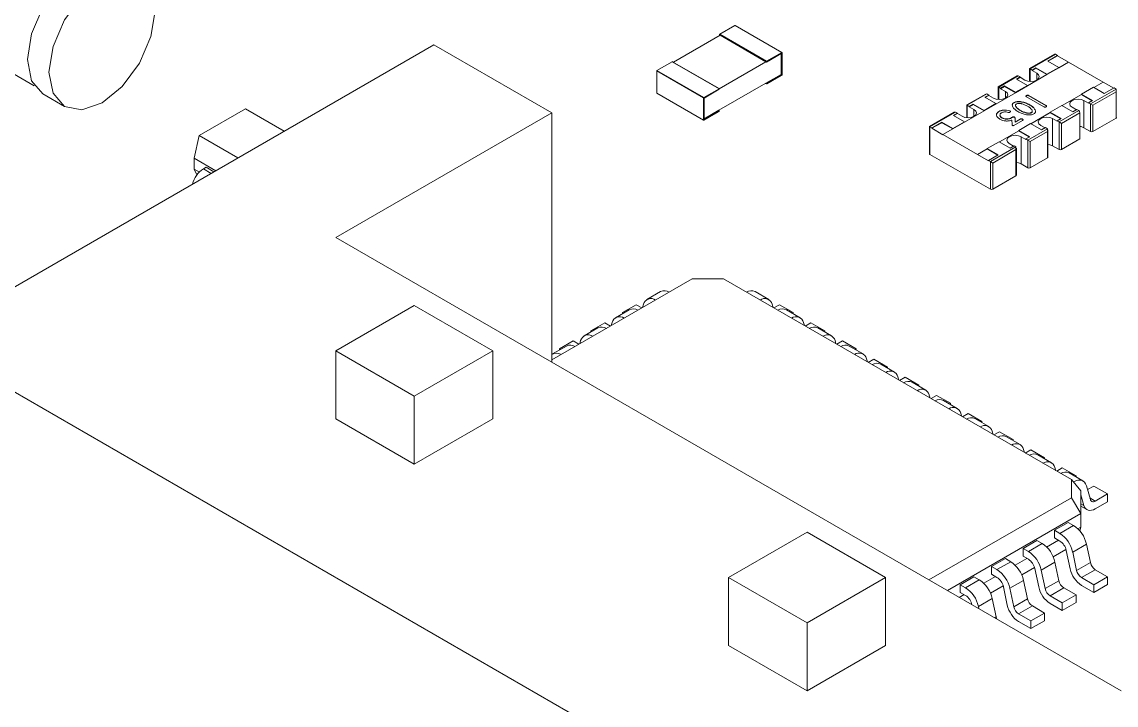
# Model space of a CAD drawing. Header units: millimetres. Extents: x -37 to 256, y 6 to 200.
# Drawn here: x 215.5 to 225.35, y 173.08 to 179.24 of the extents above; entities that cross this region are included whole.
import ezdxf

# ---------------------------------------------------------------- set-up
doc = ezdxf.new("R2010")
doc.units = ezdxf.units.MM

msp = doc.modelspace()

# ---------------------------------------------------------------- linework, layer by layer
at = {"color": 7, "linetype": 'Continuous', "lineweight": 15}
for p, q in [((214.2891, 179.4246), (215.6123, 178.6608)), ((221.9208, 179.2039), (221.7829, 179.1243)), ((221.922, 179.2038), (221.7842, 179.1242)), ((222.3428, 178.9609), (221.922, 179.2038)), ((222.344, 178.961), (221.9233, 179.2039)), ((221.3659, 178.8725), (221.7859, 179.115)), ((221.7817, 179.1221), (221.7817, 179.1186)), ((221.7817, 179.1186), (221.7824, 179.117)), ((222.2031, 178.8782), (221.7824, 179.1211)), ((221.7824, 179.1211), (221.7824, 179.117)), ((221.7824, 179.117), (221.7859, 179.115)), ((221.7842, 179.1242), (222.2049, 178.8813)), ((221.7859, 179.115), (222.1996, 178.8762)), ((219.2103, 179.0293), (214.6141, 176.376)), ((220.271, 178.417), (219.2103, 179.0293)), ((221.3551, 178.8773), (221.2172, 178.7977)), ((221.3564, 178.8772), (221.2185, 178.7976)), ((221.7771, 178.6343), (221.3564, 178.8772)), ((221.7783, 178.6345), (221.3576, 178.8773)), ((222.1996, 178.8762), (221.7793, 178.6335)), ((222.1996, 178.8762), (222.2031, 178.8741)), ((222.2031, 178.8741), (222.2031, 178.8782)), ((222.2031, 178.8741), (222.2067, 178.8762)), ((222.2049, 178.8813), (222.3428, 178.9609)), ((222.2049, 178.8743), (222.341, 178.9529)), ((222.3445, 178.9578), (222.2067, 178.8782)), ((222.2067, 178.8762), (222.3428, 178.9548)), ((222.2067, 178.8782), (222.2067, 178.8762)), ((222.3357, 178.7629), (222.3357, 178.9498)), ((222.341, 178.9529), (222.3428, 178.9548)), ((222.3428, 178.9548), (222.3428, 178.7588)), ((222.3445, 178.7578), (222.3445, 178.9578)), ((222.3453, 178.7588), (222.3453, 178.9588)), ((224.7964, 178.9435), (224.5728, 178.8144)), ((224.5772, 178.8119), (224.807, 178.9446)), ((224.8247, 178.9344), (224.7363, 178.8833)), ((224.8353, 178.8262), (224.7363, 178.8833)), ((224.8247, 178.9303), (224.7399, 178.8813)), ((224.7964, 178.9435), (224.807, 178.9446)), ((224.807, 178.9446), (224.8247, 178.9344)), ((224.8247, 178.9344), (224.8247, 178.9303)), ((224.8247, 178.9303), (224.9234, 178.8733)), ((221.216, 178.7956), (221.216, 178.5955)), ((221.6374, 178.5517), (221.2167, 178.7945)), ((221.2167, 178.7945), (221.2167, 178.5945)), ((221.2185, 178.7976), (221.6392, 178.5547)), ((224.5728, 178.8144), (224.5728, 178.6997)), ((224.5772, 178.8119), (224.5728, 178.8144)), ((224.5949, 178.8017), (224.5772, 178.8119)), ((224.5949, 178.8017), (224.6303, 178.8221)), ((224.6303, 178.818), (224.5949, 178.7976)), ((224.5949, 178.7976), (224.5949, 178.8017)), ((224.6373, 178.7731), (224.5949, 178.7976)), ((224.6303, 178.8221), (224.7293, 178.765)), ((224.6303, 178.818), (224.6303, 178.8221)), ((224.7289, 178.7611), (224.6303, 178.818)), ((224.7293, 178.765), (224.8353, 178.8262)), ((224.8353, 178.8225), (224.7293, 178.7613)), ((224.9237, 178.8735), (224.8353, 178.8225)), ((224.8353, 178.8225), (224.8353, 178.8262)), ((224.9237, 178.8735), (225.2348, 178.6939)), ((221.7753, 178.4394), (222.1996, 178.6843)), ((222.1953, 178.6818), (222.2036, 178.677)), ((222.1996, 178.6843), (222.3357, 178.7629)), ((222.2031, 178.6823), (222.1996, 178.6843)), ((222.2031, 178.6823), (222.3392, 178.7608)), ((222.2067, 178.6802), (222.2031, 178.6823)), ((222.2031, 178.6782), (222.2031, 178.6823)), ((222.2061, 178.677), (222.344, 178.7566)), ((222.3428, 178.7588), (222.2067, 178.6802)), ((222.2067, 178.6782), (222.3445, 178.7578)), ((222.2067, 178.6802), (222.2067, 178.6782)), ((222.3357, 178.7629), (222.3392, 178.7608)), ((222.3428, 178.7588), (222.3392, 178.7608)), ((224.4606, 178.7496), (224.29, 178.6512)), ((224.4712, 178.7507), (224.2944, 178.6486)), ((224.4535, 178.7201), (224.4888, 178.7405)), ((224.5525, 178.6629), (224.4535, 178.7201)), ((224.4888, 178.7364), (224.457, 178.718)), ((224.4606, 178.7496), (224.4712, 178.7507)), ((224.4712, 178.7507), (224.4888, 178.7405)), ((224.4888, 178.7405), (224.4888, 178.7364)), ((224.4888, 178.7364), (224.5313, 178.7119)), ((224.7293, 178.7613), (224.5525, 178.6592)), ((224.7293, 178.765), (224.7293, 178.7613)), ((225.2348, 178.6939), (225.1496, 178.6447)), ((225.2348, 178.6935), (225.15, 178.6445)), ((225.2348, 178.6939), (225.2348, 178.6935)), ((225.2348, 178.6935), (225.3303, 178.6384)), ((215.6908, 178.5866), (215.8853, 178.4743)), ((221.2167, 178.5945), (221.6374, 178.3516)), ((221.2172, 178.5934), (221.638, 178.3505)), ((221.6392, 178.5547), (221.7771, 178.6343)), ((221.7789, 178.6313), (221.641, 178.5517)), ((221.6427, 178.5506), (221.7789, 178.6292)), ((221.6435, 178.5502), (221.7796, 178.6288)), ((221.7789, 178.6292), (221.7789, 178.6313)), ((221.7789, 178.6292), (221.7796, 178.6288)), ((221.7796, 178.6288), (221.7796, 178.6323)), ((224.1777, 178.5863), (224.0072, 178.4879)), ((224.1883, 178.5874), (224.0115, 178.4853)), ((224.1777, 178.5863), (224.1883, 178.5874)), ((224.1883, 178.5874), (224.206, 178.5772)), ((224.4464, 178.598), (224.2696, 178.496)), ((224.29, 178.6512), (224.29, 178.5364)), ((224.2944, 178.6486), (224.29, 178.6512)), ((224.3121, 178.6384), (224.2944, 178.6486)), ((224.3121, 178.6384), (224.3474, 178.6588)), ((224.3474, 178.6547), (224.3121, 178.6343)), ((224.3121, 178.6343), (224.3121, 178.6384)), ((224.3545, 178.6098), (224.3121, 178.6343)), ((224.3474, 178.6588), (224.4464, 178.6017)), ((224.3474, 178.6547), (224.3474, 178.6588)), ((224.4461, 178.5978), (224.3474, 178.6547)), ((224.4464, 178.6017), (224.5525, 178.6629)), ((224.5525, 178.6592), (224.4464, 178.598)), ((224.4464, 178.6017), (224.4464, 178.598)), ((224.5525, 178.6592), (224.5525, 178.6629)), ((224.8668, 178.4815), (225.0404, 178.5817)), ((225.0404, 178.5813), (224.8671, 178.4813)), ((225.1465, 178.6466), (225.0404, 178.5854)), ((225.0404, 178.5854), (225.1394, 178.5282)), ((225.0404, 178.5854), (225.0404, 178.5817)), ((225.0404, 178.5817), (225.0404, 178.5813)), ((225.1358, 178.5262), (225.0404, 178.5813)), ((225.1217, 178.4976), (225.3515, 178.6303)), ((225.3515, 178.6058), (225.1429, 178.4853)), ((225.2454, 178.5894), (225.1465, 178.6466)), ((225.3338, 178.6405), (225.2454, 178.5894)), ((225.3338, 178.6405), (225.3515, 178.6303)), ((225.3515, 178.6303), (225.3515, 178.6058)), ((225.3515, 178.6058), (225.3515, 178.369)), ((221.6374, 178.3516), (221.6374, 178.5517)), ((221.641, 178.5517), (221.641, 178.3516)), ((221.6427, 178.3547), (221.6427, 178.5506)), ((221.6427, 178.5506), (221.6435, 178.5502)), ((221.6435, 178.3571), (221.6435, 178.5502)), ((224.0072, 178.4879), (224.0072, 178.3732)), ((224.0115, 178.4853), (224.0072, 178.4879)), ((224.0292, 178.4751), (224.0115, 178.4853)), ((224.0292, 178.4751), (224.0646, 178.4955)), ((224.0646, 178.4915), (224.0292, 178.4711)), ((224.0646, 178.4955), (224.1636, 178.4384)), ((224.0646, 178.4915), (224.0646, 178.4955)), ((224.1632, 178.4345), (224.0646, 178.4915)), ((224.1636, 178.4384), (224.2696, 178.4996)), ((224.2696, 178.496), (224.1636, 178.4347)), ((224.1706, 178.5568), (224.206, 178.5772)), ((224.2696, 178.4996), (224.1706, 178.5568)), ((224.206, 178.5731), (224.1742, 178.5547)), ((224.206, 178.5772), (224.206, 178.5731)), ((224.206, 178.5731), (224.2484, 178.5486)), ((224.2696, 178.496), (224.2696, 178.4996)), ((224.4329, 178.5073), (224.4329, 178.5094)), ((224.4996, 178.514), (224.4996, 178.516)), ((224.5448, 178.5703), (224.5448, 178.5724)), ((224.7, 178.4707), (224.5449, 178.5602)), ((224.566, 178.5724), (224.721, 178.4829)), ((224.566, 178.5703), (224.566, 178.5724)), ((224.721, 178.4808), (224.566, 178.5703)), ((224.5748, 178.4869), (224.5748, 178.4889)), ((224.721, 178.4808), (224.721, 178.4829)), ((224.8636, 178.4833), (224.7575, 178.4221)), ((224.9626, 178.4262), (224.8636, 178.4833)), ((225.104, 178.5037), (225.0616, 178.5282)), ((225.0616, 178.5282), (225.0616, 178.2832)), ((225.1394, 178.5282), (225.104, 178.5078)), ((225.104, 178.5078), (225.104, 178.5037)), ((225.1217, 178.4976), (225.104, 178.5078)), ((225.1217, 178.4976), (225.1217, 178.2485)), ((225.1429, 178.4853), (225.1217, 178.4976)), ((225.1429, 178.4853), (225.1429, 178.2485)), ((217.5132, 178.4521), (217.097, 178.2119)), ((217.8619, 178.2509), (217.5132, 178.4521)), ((218.3264, 177.2944), (220.271, 178.417)), ((220.271, 178.417), (220.271, 176.1719)), ((221.6405, 178.3505), (221.7783, 178.4301)), ((221.641, 178.3516), (221.7789, 178.4312)), ((221.7789, 178.4333), (221.6427, 178.3547)), ((221.6435, 178.3633), (221.7753, 178.4394)), ((221.7753, 178.4394), (221.7789, 178.4373)), ((221.7789, 178.4333), (221.7789, 178.4373)), ((221.7789, 178.4312), (221.7789, 178.4333)), ((221.7796, 178.4322), (221.7796, 178.4357)), ((223.8949, 178.4231), (223.6713, 178.294)), ((223.9055, 178.4241), (223.6757, 178.2914)), ((223.8878, 178.3935), (223.9232, 178.4139)), ((223.9868, 178.3363), (223.8878, 178.3935)), ((223.9232, 178.4098), (223.8913, 178.3915)), ((223.8949, 178.4231), (223.9055, 178.4241)), ((223.9055, 178.4241), (223.9232, 178.4139)), ((223.9232, 178.4139), (223.9232, 178.4098)), ((223.9232, 178.4098), (223.9656, 178.3853)), ((224.1636, 178.4347), (223.9868, 178.3327)), ((224.0292, 178.4711), (224.0292, 178.4751)), ((224.0716, 178.4466), (224.0292, 178.4711)), ((224.1636, 178.4384), (224.1636, 178.4347)), ((224.2969, 178.4275), (224.2969, 178.4296)), ((224.3058, 178.3972), (224.3058, 178.3951)), ((224.3058, 178.3945), (224.3058, 178.3965)), ((224.3385, 178.4397), (224.3385, 178.4417)), ((224.3918, 178.4339), (224.3918, 178.4359)), ((224.3958, 178.4322), (224.3958, 178.4342)), ((224.4514, 178.4685), (224.4514, 178.4705)), ((224.4891, 178.4371), (224.4891, 178.4391)), ((224.5434, 178.4153), (224.5434, 178.4174)), ((224.5839, 178.3182), (224.7575, 178.4184)), ((224.7575, 178.418), (224.5843, 178.318)), ((224.5889, 178.4193), (224.5889, 178.4173)), ((224.6218, 178.4431), (224.6218, 178.4452)), ((224.7575, 178.4221), (224.8565, 178.3649)), ((224.7575, 178.4184), (224.7575, 178.4221)), ((224.7575, 178.418), (224.7575, 178.4184)), ((224.853, 178.3629), (224.7575, 178.418)), ((224.8389, 178.3343), (225.0156, 178.4364)), ((225.0262, 178.418), (224.8601, 178.3221)), ((224.9555, 178.467), (224.9944, 178.4445)), ((224.998, 178.4466), (224.9626, 178.4262)), ((224.998, 178.4466), (225.0156, 178.4364)), ((225.0262, 178.418), (225.0262, 178.1812)), ((221.6427, 178.3547), (221.6435, 178.3571)), ((223.6713, 178.294), (223.6713, 178.0485)), ((223.6757, 178.2914), (223.6713, 178.294)), ((223.6757, 178.0424), (223.6757, 178.2914)), ((223.6757, 178.2914), (223.6933, 178.2812)), ((223.7817, 178.3323), (223.6933, 178.2812)), ((223.7817, 178.3282), (223.6933, 178.2772)), ((223.7817, 178.3323), (223.8807, 178.2751)), ((223.7817, 178.3282), (223.7817, 178.3323)), ((223.8804, 178.2712), (223.7817, 178.3282)), ((223.8807, 178.2751), (223.9868, 178.3363)), ((223.9868, 178.3327), (223.8807, 178.2714)), ((223.9868, 178.3327), (223.9868, 178.3363)), ((224.3252, 178.3702), (224.3252, 178.3723)), ((224.3679, 178.3593), (224.3679, 178.3613)), ((224.4009, 178.3672), (224.4009, 178.3692)), ((224.4146, 178.3155), (224.4125, 178.3518)), ((224.4177, 178.3757), (224.4177, 178.3777)), ((224.5088, 178.3485), (224.4313, 178.3034)), ((224.4362, 178.3766), (224.4362, 178.3786)), ((224.4415, 178.3704), (224.4431, 178.3351)), ((224.4415, 178.3684), (224.4415, 178.3704)), ((224.4431, 178.3331), (224.4415, 178.3684)), ((224.4431, 178.3351), (224.4875, 178.3608)), ((224.4875, 178.3587), (224.4431, 178.3331)), ((224.4431, 178.3331), (224.4431, 178.3351)), ((224.5808, 178.32), (224.4747, 178.2588)), ((224.4875, 178.3587), (224.4875, 178.3608)), ((224.5084, 178.3586), (224.5084, 178.3606)), ((224.6798, 178.2629), (224.5808, 178.32)), ((224.6727, 178.3037), (224.7116, 178.2812)), ((224.8212, 178.3404), (224.7788, 178.3649)), ((224.7788, 178.3649), (224.7788, 178.12)), ((224.8565, 178.3649), (224.8212, 178.3445)), ((224.8389, 178.3343), (224.8212, 178.3445)), ((224.8212, 178.3445), (224.8212, 178.3404)), ((224.8601, 178.3221), (224.8389, 178.3343)), ((224.8389, 178.3343), (224.8389, 178.0853)), ((224.8601, 178.3221), (224.8601, 178.0853)), ((225.1429, 178.2485), (225.3515, 178.369)), ((217.0536, 178.0077), (217.097, 178.2119)), ((217.097, 178.2119), (217.4457, 178.0106)), ((223.6933, 178.2812), (223.6933, 178.2772)), ((223.6933, 178.2772), (223.7923, 178.22)), ((223.8807, 178.2714), (223.7923, 178.2204)), ((223.7923, 178.22), (223.7923, 178.2204)), ((223.7923, 178.2204), (224.1035, 178.0408)), ((223.8807, 178.2751), (223.8807, 178.2714)), ((224.3011, 178.1549), (224.4747, 178.2551)), ((224.4747, 178.2547), (224.3015, 178.1547)), ((224.4747, 178.2588), (224.5737, 178.2016)), ((224.4747, 178.2551), (224.4747, 178.2588)), ((224.4747, 178.2547), (224.4747, 178.2551)), ((224.5702, 178.1996), (224.4747, 178.2547)), ((224.5383, 178.1771), (224.4959, 178.2016)), ((224.4959, 178.2016), (224.4959, 177.9567)), ((224.5737, 178.2016), (224.5383, 178.1812)), ((224.556, 178.171), (224.7328, 178.2731)), ((224.7328, 178.2486), (224.5772, 178.1588)), ((224.7151, 178.2833), (224.6798, 178.2629)), ((224.7151, 178.2833), (224.7328, 178.2731)), ((224.7328, 178.2731), (224.7328, 178.2486)), ((224.7328, 178.2486), (224.7328, 178.0118)), ((224.7372, 178.0179), (224.7372, 178.2634)), ((225.0616, 178.2832), (225.1217, 178.2485)), ((224.1035, 178.0408), (224.1919, 178.0918)), ((224.1919, 178.0914), (224.1035, 178.0404)), ((224.2979, 178.1567), (224.1919, 178.0955)), ((224.1919, 178.0955), (224.2909, 178.0384)), ((224.1919, 178.0918), (224.1919, 178.0955)), ((224.1919, 178.0914), (224.1919, 178.0918)), ((224.2873, 178.0363), (224.1919, 178.0914)), ((224.2201, 177.9771), (224.45, 178.1098)), ((224.3969, 178.0996), (224.2979, 178.1567)), ((224.3898, 178.1404), (224.4287, 178.118)), ((224.4323, 178.12), (224.3969, 178.0996)), ((224.4323, 178.12), (224.45, 178.1098)), ((224.45, 178.1098), (224.45, 178.0853)), ((224.4543, 177.8546), (224.4543, 178.1001)), ((224.5383, 178.1812), (224.5383, 178.1771)), ((224.556, 178.171), (224.5383, 178.1812)), ((224.5772, 178.1588), (224.556, 178.171)), ((224.556, 178.171), (224.556, 177.922)), ((224.5772, 178.1588), (224.5772, 177.922)), ((224.7788, 178.12), (224.8389, 178.0853)), ((224.8601, 178.0853), (225.0262, 178.1812)), ((217.2472, 177.896), (217.0536, 178.0077)), ((217.0536, 178.0077), (217.0536, 177.9103)), ((223.6757, 178.0424), (224.2201, 177.7281)), ((224.1035, 178.0408), (224.1035, 178.0404)), ((224.1035, 178.0404), (224.2025, 177.9832)), ((224.2909, 178.0384), (224.2025, 177.9873)), ((224.45, 178.0853), (224.2414, 177.9649)), ((224.45, 178.0853), (224.45, 177.8485)), ((224.5772, 177.922), (224.7328, 178.0118)), ((217.0536, 177.9103), (217.0994, 177.8838)), ((217.0776, 177.8586), (217.0536, 177.9103)), ((217.1597, 177.9261), (217.1358, 177.9123)), ((217.1597, 177.9261), (217.2295, 177.8858)), ((224.2025, 177.9832), (224.2025, 177.9873)), ((224.2025, 177.9873), (224.2201, 177.9771)), ((224.2414, 177.9649), (224.2201, 177.9771)), ((224.2201, 177.9771), (224.2201, 177.7281)), ((224.2414, 177.9649), (224.2414, 177.7281)), ((224.4959, 177.9567), (224.556, 177.922)), ((224.2414, 177.7281), (224.45, 177.8485)), ((225.3975, 173.2124), (218.3264, 177.2944)), ((221.5354, 176.922), (220.271, 176.192)), ((221.8172, 176.922), (221.5354, 176.922)), ((224.9485, 175.1143), (221.8172, 176.922)), ((221.2515, 176.8071), (221.1277, 176.7357)), ((222.2249, 176.7357), (222.1012, 176.8071)), ((219.0335, 176.6822), (218.3264, 176.274)), ((219.7406, 176.274), (219.0335, 176.6822)), ((220.9686, 176.6439), (220.8449, 176.5724)), ((220.9073, 176.6178), (221.0311, 176.6892)), ((220.9073, 176.6178), (220.9073, 176.6085)), ((220.9154, 176.6131), (220.9073, 176.6178)), ((221.0817, 176.66), (221.0311, 176.6892)), ((221.097, 176.6928), (221.0889, 176.6642)), ((222.2557, 176.6928), (222.2637, 176.6642)), ((222.271, 176.66), (222.3216, 176.6892)), ((222.4453, 176.6178), (222.3216, 176.6892)), ((222.5078, 176.5724), (222.384, 176.6439)), ((222.4373, 176.6131), (222.4453, 176.6178)), ((222.4453, 176.6178), (222.4453, 176.6085)), ((220.6245, 176.4545), (220.7482, 176.5259)), ((220.7988, 176.4967), (220.7482, 176.5259)), ((220.8141, 176.5295), (220.8061, 176.5009)), ((222.5385, 176.5295), (222.5466, 176.5009)), ((222.5538, 176.4967), (222.6044, 176.5259)), ((222.7281, 176.4545), (222.6044, 176.5259)), ((220.6858, 176.4806), (220.562, 176.4091)), ((220.6245, 176.4545), (220.6245, 176.4452)), ((220.6326, 176.4499), (220.6245, 176.4545)), ((222.7906, 176.4091), (222.6669, 176.4806)), ((222.7201, 176.4499), (222.7281, 176.4545)), ((222.7281, 176.4545), (222.7281, 176.4452)), ((214.6141, 176.376), (223.8065, 171.0693)), ((220.4029, 176.3173), (220.2792, 176.2459)), ((220.3417, 176.2912), (220.4654, 176.3627)), ((220.516, 176.3335), (220.4654, 176.3627)), ((220.5313, 176.3662), (220.5232, 176.3376)), ((222.8214, 176.3662), (222.8294, 176.3376)), ((222.8367, 176.3335), (222.8872, 176.3627)), ((223.011, 176.2912), (222.8872, 176.3627)), ((223.0735, 176.2459), (222.9497, 176.3173)), ((218.3264, 176.274), (219.0335, 175.8658)), ((218.3264, 176.274), (218.3264, 175.6616)), ((219.0335, 175.8658), (219.7406, 176.274)), ((219.7406, 176.274), (219.7406, 175.6616)), ((220.3417, 176.2912), (220.3417, 176.2819)), ((220.3497, 176.2866), (220.3417, 176.2912)), ((223.0029, 176.2866), (223.011, 176.2912)), ((223.011, 176.2912), (223.011, 176.2819)), ((223.1042, 176.2029), (223.1123, 176.1744)), ((223.1195, 176.1702), (223.1701, 176.1994)), ((223.2938, 176.1279), (223.1701, 176.1994)), ((223.3563, 176.0826), (223.2326, 176.154)), ((223.2858, 176.1233), (223.2938, 176.1279)), ((223.2938, 176.1279), (223.2938, 176.1186)), ((223.3871, 176.0396), (223.3951, 176.0111)), ((223.4024, 176.0069), (223.4529, 176.0361)), ((223.5767, 175.9647), (223.4529, 176.0361)), ((223.6391, 175.9193), (223.5154, 175.9907)), ((223.5686, 175.96), (223.5767, 175.9647)), ((223.5767, 175.9647), (223.5767, 175.9554)), ((219.0335, 175.8658), (219.0335, 175.2534)), ((223.6699, 175.8763), (223.678, 175.8478)), ((223.6852, 175.8436), (223.7358, 175.8728)), ((223.8595, 175.8014), (223.7358, 175.8728)), ((223.922, 175.756), (223.7982, 175.8274)), ((223.8515, 175.7967), (223.8595, 175.8014)), ((223.8595, 175.8014), (223.8595, 175.7921)), ((218.3264, 175.6616), (219.0335, 175.2534)), ((219.0335, 175.2534), (219.7406, 175.6616)), ((223.9527, 175.7131), (223.9608, 175.6845)), ((223.968, 175.6803), (224.0186, 175.7095)), ((224.1424, 175.6381), (224.0186, 175.7095)), ((224.2048, 175.5927), (224.0811, 175.6642)), ((224.1343, 175.6334), (224.1424, 175.6381)), ((224.1424, 175.6381), (224.1424, 175.6288)), ((224.2356, 175.5498), (224.2436, 175.5212)), ((224.2509, 175.517), (224.3015, 175.5462)), ((224.4252, 175.4748), (224.3015, 175.5462)), ((224.4877, 175.4294), (224.3639, 175.5009)), ((224.4172, 175.4702), (224.4252, 175.4748)), ((224.4252, 175.4748), (224.4252, 175.4655)), ((224.5184, 175.3865), (224.5265, 175.3579)), ((224.5337, 175.3538), (224.5843, 175.383)), ((224.708, 175.3115), (224.5843, 175.383)), ((224.7705, 175.2662), (224.6468, 175.3376)), ((224.7, 175.3069), (224.708, 175.3115)), ((224.708, 175.3115), (224.708, 175.3022)), ((224.8013, 175.2232), (224.8093, 175.1947)), ((224.8166, 175.1905), (224.8671, 175.2197)), ((224.9909, 175.1482), (224.8671, 175.2197)), ((225.0534, 175.1029), (224.9296, 175.1743)), ((224.9828, 175.1436), (224.9909, 175.1482)), ((224.9909, 175.1482), (224.9909, 175.139)), ((224.9485, 174.9517), (224.9485, 175.1143)), ((224.9485, 175.1143), (225.0351, 175.0126)), ((224.9664, 175.0933), (224.9684, 175.0945)), ((225.0841, 175.0599), (225.1195, 174.9347)), ((225.0942, 175.0242), (225.15, 175.0564)), ((225.2737, 174.985), (225.15, 175.0564)), ((223.6666, 174.2116), (224.9485, 174.9517)), ((225.0351, 174.8085), (224.9485, 174.9517)), ((225.0351, 175.0126), (225.0351, 174.8085)), ((225.0351, 174.9765), (225.0616, 174.8825)), ((225.1637, 174.9215), (225.2737, 174.985)), ((225.2737, 174.985), (225.2737, 174.9156)), ((225.0351, 174.8756), (225.0887, 174.8446)), ((225.1637, 174.8521), (225.2737, 174.9156)), ((225.0351, 174.8085), (223.8339, 174.115)), ((225.0351, 174.6864), (225.0351, 174.8085)), ((222.569, 174.6412), (221.8619, 174.233)), ((223.2762, 174.233), (222.569, 174.6412)), ((224.7964, 174.6584), (224.9202, 174.7299)), ((224.7964, 174.589), (224.7964, 174.6584)), ((224.7964, 174.6584), (224.8446, 174.6306)), ((224.8446, 174.6306), (224.9684, 174.7021)), ((224.9202, 174.7299), (224.9684, 174.7021)), ((225.0084, 174.671), (225.0351, 174.6864)), ((225.0243, 174.6538), (225.0351, 174.6864)), ((224.5136, 174.4952), (224.6373, 174.5666)), ((224.6373, 174.5666), (224.6855, 174.5388)), ((224.7256, 174.5077), (224.8314, 174.5688)), ((224.7964, 174.589), (224.8446, 174.5612)), ((224.5136, 174.4258), (224.5136, 174.4952)), ((224.5136, 174.4952), (224.5618, 174.4673)), ((224.5618, 174.4673), (224.6855, 174.5388)), ((224.9003, 174.4857), (224.7855, 174.4194)), ((224.9025, 174.4771), (224.9379, 174.311)), ((224.9604, 174.4625), (225.0841, 174.5339)), ((224.9604, 174.4625), (224.9957, 174.2964)), ((225.0841, 174.5339), (225.1195, 174.3678)), ((224.2307, 174.3319), (224.3545, 174.4033)), ((224.2789, 174.3041), (224.4027, 174.3755)), ((224.3545, 174.4033), (224.4027, 174.3755)), ((224.4427, 174.3445), (224.5486, 174.4056)), ((224.5136, 174.4258), (224.5618, 174.3979)), ((224.6775, 174.2992), (224.8013, 174.3706)), ((224.8013, 174.3706), (224.8366, 174.2045)), ((224.9957, 174.2964), (225.1195, 174.3678)), ((224.2307, 174.2625), (224.2307, 174.3319)), ((224.2307, 174.3319), (224.2789, 174.3041)), ((224.2307, 174.2625), (224.2789, 174.2347)), ((224.6175, 174.3224), (224.5026, 174.2561)), ((224.6197, 174.3138), (224.655, 174.1478)), ((224.6775, 174.2992), (224.7129, 174.1331)), ((225.04, 174.2321), (225.1637, 174.3035)), ((225.1637, 174.3035), (225.2737, 174.24)), ((221.8619, 174.233), (222.569, 173.8248)), ((221.8619, 174.233), (221.8619, 173.6206)), ((222.569, 173.8248), (223.2762, 174.233)), ((223.2762, 174.233), (223.2762, 173.6206)), ((223.9479, 174.1686), (224.0716, 174.24)), ((223.9479, 174.0992), (223.9479, 174.1686)), ((223.9479, 174.1686), (223.9961, 174.1408)), ((223.9961, 174.1408), (224.1198, 174.2122)), ((224.0716, 174.24), (224.1198, 174.2122)), ((224.1599, 174.1812), (224.2657, 174.2423)), ((224.3346, 174.1591), (224.2198, 174.0928)), ((224.3368, 174.1506), (224.3722, 173.9845)), ((224.3947, 174.1359), (224.5184, 174.2073)), ((224.5184, 174.2073), (224.5538, 174.0412)), ((224.7129, 174.1331), (224.8366, 174.2045)), ((225.04, 174.2321), (225.15, 174.1686)), ((225.04, 174.1626), (225.15, 174.0991)), ((225.15, 174.1686), (225.2737, 174.24)), ((225.15, 174.0991), (225.2737, 174.1706)), ((225.15, 174.1686), (225.15, 174.0991)), ((225.2737, 174.24), (225.2737, 174.1706)), ((223.9396, 174.054), (223.9829, 174.079)), ((223.9479, 174.0992), (223.9961, 174.0714)), ((224.3947, 174.1359), (224.43, 173.9698)), ((224.7571, 174.0688), (224.8809, 174.1402)), ((224.7571, 174.0688), (224.8671, 174.0053)), ((224.8671, 174.0053), (224.9909, 174.0767)), ((224.8809, 174.1402), (224.9909, 174.0767)), ((224.9909, 174.0767), (224.9909, 174.0073)), ((224.0518, 173.9959), (224.0461, 173.9925)), ((224.1118, 173.9726), (224.2356, 174.044)), ((224.1118, 173.9726), (224.1162, 173.9521)), ((224.2356, 174.044), (224.2709, 173.8779)), ((224.43, 173.9698), (224.5538, 174.0412)), ((224.4743, 173.9055), (224.598, 173.9769)), ((224.598, 173.9769), (224.708, 173.9134)), ((224.7571, 173.9994), (224.8671, 173.9359)), ((224.8671, 173.9359), (224.9909, 174.0073)), ((224.8671, 174.0053), (224.8671, 173.9359)), ((224.4743, 173.9055), (224.5843, 173.842)), ((224.5843, 173.842), (224.708, 173.9134)), ((224.708, 173.9134), (224.708, 173.844)), ((222.569, 173.8248), (222.569, 173.2124)), ((224.4743, 173.8361), (224.5843, 173.7726)), ((224.5843, 173.7726), (224.708, 173.844)), ((224.5843, 173.842), (224.5843, 173.7726)), ((221.8619, 173.6206), (222.569, 173.2124)), ((222.569, 173.2124), (223.2762, 173.6206))]:
    msp.add_line(p, q, dxfattribs=at)
at = {"color": 8, "linetype": 'Continuous', "lineweight": 15}
for p, q in [((222.3392, 178.7608), (222.3392, 178.9519)), ((224.5772, 178.8119), (224.5772, 178.6994)), ((222.196, 178.6823), (222.2031, 178.6782)), ((224.6373, 178.7119), (224.6373, 178.7731)), ((224.2944, 178.6486), (224.2944, 178.5361)), ((224.3545, 178.5486), (224.3545, 178.6098)), ((224.0115, 178.4853), (224.0115, 178.3728)), ((221.6435, 178.3592), (221.7789, 178.4373)), ((224.0716, 178.3853), (224.0716, 178.4466)), ((217.1358, 177.9123), (217.2056, 177.872)), ((224.9684, 175.0945), (224.9625, 175.0979)), ((225.1637, 174.9215), (225.1153, 174.9494)), ((225.0616, 174.8825), (225.0351, 174.8978)), ((224.2578, 173.8703), (224.2709, 173.8779))]:
    msp.add_line(p, q, dxfattribs=at)
at = {"color": 7, "linetype": 'Continuous', "lineweight": 15, "flags": 128}
for points in [[(216.3658, 179.7558), (216.211, 179.7858), (216.0283, 179.7223), (215.8457, 179.5749), (215.6908, 179.3661), (215.5873, 179.1275), (215.551, 178.8956)], [(215.7455, 178.7834), (215.7818, 178.5934), (215.8853, 178.4743), (216.0401, 178.4443), (216.2228, 178.5078), (216.4054, 178.6551), (216.5603, 178.864), (216.6637, 179.1026), (216.7001, 179.3345), (216.6637, 179.5244), (216.5603, 179.6435), (216.4054, 179.6736), (216.2228, 179.6101), (216.0401, 179.4627), (215.8853, 179.2538), (215.7818, 179.0153), (215.7455, 178.7834)], [(215.551, 178.8956), (215.5873, 178.7057), (215.6908, 178.5866), (215.6908, 178.5866)], [(224.6373, 178.7731), (224.6536, 178.7591), (224.6593, 178.7425), (224.6536, 178.7259), (224.6373, 178.7119), (224.613, 178.7025), (224.5843, 178.6992), (224.5556, 178.7025), (224.5313, 178.7119)], [(224.3545, 178.6098), (224.3708, 178.5958), (224.3765, 178.5792), (224.3708, 178.5627), (224.3545, 178.5486), (224.3302, 178.5392), (224.3015, 178.5359), (224.2728, 178.5392), (224.2484, 178.5486)], [(224.9555, 178.467), (224.9393, 178.481), (224.9336, 178.4976), (224.9393, 178.5142), (224.9555, 178.5282), (224.9799, 178.5376), (225.0086, 178.5409), (225.0373, 178.5376), (225.0616, 178.5282)], [(224.0716, 178.4466), (224.0879, 178.4325), (224.0936, 178.4159), (224.0879, 178.3994), (224.0716, 178.3853), (224.0473, 178.3759), (224.0186, 178.3726), (223.9899, 178.3759), (223.9656, 178.3853)], [(224.6727, 178.3037), (224.6564, 178.3177), (224.6507, 178.3343), (224.6564, 178.3509), (224.6727, 178.3649), (224.697, 178.3743), (224.7257, 178.3776), (224.7544, 178.3743), (224.7788, 178.3649)], [(225.0262, 178.2947), (225.0373, 178.2926), (225.0616, 178.2832)], [(224.3898, 178.1404), (224.3736, 178.1545), (224.3679, 178.171), (224.3736, 178.1876), (224.3898, 178.2016), (224.4142, 178.211), (224.4429, 178.2143), (224.4716, 178.211), (224.4959, 178.2016)], [(224.7372, 178.1321), (224.7544, 178.1293), (224.7788, 178.12)], [(224.4543, 177.9688), (224.4716, 177.9661), (224.4959, 177.9567)], [(224.9684, 175.0945), (224.9878, 175.1039), (225.0067, 175.1093), (225.0246, 175.1108), (225.041, 175.1082), (225.0555, 175.1016), (225.0677, 175.0911), (225.0774, 175.0771), (225.0841, 175.0599)], [(225.0616, 174.8825), (225.0676, 174.8674), (225.076, 174.855), (225.0868, 174.8458), (225.0996, 174.8399), (225.1141, 174.8376), (225.1299, 174.8389), (225.1466, 174.8438), (225.1637, 174.8521)], [(225.1195, 174.9347), (225.1221, 174.9281), (225.1257, 174.9227), (225.1304, 174.9187), (225.136, 174.9162), (225.1422, 174.9152), (225.1491, 174.9158), (225.1563, 174.9179), (225.1637, 174.9215)], [(224.2709, 173.8779), (224.2735, 173.8684), (224.277, 173.8592)]]:
    msp.add_lwpolyline(points, dxfattribs=at)
at = {"color": 8, "linetype": 'Continuous', "lineweight": 15, "flags": 128}
for points in [[(221.9208, 179.2039), (221.9211, 179.204), (221.9214, 179.204), (221.9217, 179.2039), (221.922, 179.2038), (221.922, 179.2038)], [(221.922, 179.2038), (221.9224, 179.2039), (221.9227, 179.204), (221.923, 179.204), (221.9233, 179.2039), (221.9233, 179.2039)], [(221.7817, 179.1221), (221.7817, 179.1218), (221.7818, 179.1216), (221.7821, 179.1213), (221.7824, 179.1211), (221.7824, 179.1211)], [(221.7829, 179.1243), (221.7832, 179.1244), (221.7835, 179.1244), (221.7838, 179.1243), (221.7842, 179.1242), (221.7842, 179.1242)], [(221.3564, 178.8772), (221.356, 178.8774), (221.3557, 178.8774), (221.3554, 178.8774), (221.3551, 178.8773), (221.3551, 178.8773)], [(221.3564, 178.8772), (221.3567, 178.8774), (221.357, 178.8774), (221.3573, 178.8774), (221.3576, 178.8773), (221.3576, 178.8773)], [(222.3428, 178.9609), (222.3431, 178.9611), (222.3435, 178.9611), (222.3438, 178.9611), (222.344, 178.961), (222.344, 178.961)], [(222.3445, 178.9578), (222.3449, 178.958), (222.3451, 178.9583), (222.3452, 178.9586), (222.3453, 178.9588), (222.3453, 178.9588)], [(221.216, 178.7956), (221.216, 178.7953), (221.2162, 178.795), (221.2164, 178.7948), (221.2167, 178.7945), (221.2167, 178.7945)], [(221.2172, 178.7977), (221.2175, 178.7978), (221.2178, 178.7978), (221.2181, 178.7978), (221.2185, 178.7976), (221.2185, 178.7976)], [(222.3453, 178.7588), (222.3452, 178.7585), (222.3451, 178.7582), (222.3449, 178.758), (222.3445, 178.7578), (222.3445, 178.7578)], [(221.216, 178.5955), (221.216, 178.5952), (221.2162, 178.595), (221.2164, 178.5947), (221.2167, 178.5945), (221.2167, 178.5945)], [(221.2172, 178.5934), (221.217, 178.5935), (221.2168, 178.5938), (221.2167, 178.5941), (221.2167, 178.5945), (221.2167, 178.5945)], [(221.7771, 178.6343), (221.7774, 178.6345), (221.7778, 178.6346), (221.7781, 178.6346), (221.7783, 178.6345), (221.7783, 178.6345)], [(221.7789, 178.6313), (221.7792, 178.6315), (221.7794, 178.6317), (221.7795, 178.632), (221.7796, 178.6323), (221.7796, 178.6323)], [(222.2036, 178.677), (222.2034, 178.6772), (222.2033, 178.6775), (222.2032, 178.6778), (222.2031, 178.6782), (222.2031, 178.6782)], [(221.7783, 178.4301), (221.7786, 178.4303), (221.7787, 178.4305), (221.7788, 178.4308), (221.7789, 178.4312), (221.7789, 178.4312)], [(221.7796, 178.4322), (221.7795, 178.432), (221.7794, 178.4317), (221.7792, 178.4314), (221.7789, 178.4312), (221.7789, 178.4312)], [(221.638, 178.3505), (221.6377, 178.3507), (221.6376, 178.3509), (221.6375, 178.3512), (221.6374, 178.3516), (221.6374, 178.3516)], [(221.6405, 178.3505), (221.6407, 178.3507), (221.6408, 178.3509), (221.6409, 178.3512), (221.641, 178.3516), (221.641, 178.3516)]]:
    msp.add_lwpolyline(points, dxfattribs=at)
at = {"color": 7, "linetype": 'Continuous', "lineweight": 15}
for centre, radius, start, end in [((221.922, 179.2017), 0.0025, 60.00269, 119.99731), ((221.7842, 179.1221), 0.0025, 119.99731, 180), ((221.7862, 179.1209), 0.00384, 122.60548, 177.39452), ((221.3564, 178.8752), 0.0025, 60.00269, 119.99731), ((222.207, 178.8781), 0.00384, 122.60548, 177.39452), ((222.2049, 178.8816), 0.00384, 242.60967, 297.39033), ((222.2028, 178.8781), 0.00384, 2.60548, 57.39452), ((222.3407, 178.9577), 0.00384, 2.60548, 57.39452), ((222.3428, 178.9588), 0.0025, 0, 60.00269), ((221.2185, 178.7956), 0.0025, 119.99731, 180), ((221.2205, 178.7944), 0.00384, 122.60548, 177.39452), ((222.3428, 178.7588), 0.0025, 299.99731, 0), ((221.2185, 178.5955), 0.0025, 180, 240.00269), ((221.775, 178.6311), 0.00384, 2.60548, 57.39452), ((221.7771, 178.6323), 0.0025, 0, 60.00269), ((222.2049, 178.6816), 0.00384, 242.60967, 297.39033), ((222.2049, 178.6792), 0.0025, 240.00269, 299.99731), ((221.6413, 178.5515), 0.00384, 122.60548, 177.39452), ((221.6392, 178.5551), 0.00384, 242.60967, 297.39033), ((221.6371, 178.5515), 0.00384, 2.60548, 57.39452), ((221.7771, 178.4322), 0.0025, 299.99731, 0), ((225.0032, 178.4169), 0.0231, 2.60548, 57.39452), ((221.6392, 178.355), 0.00384, 242.60967, 297.39033), ((221.6392, 178.3526), 0.0025, 240.00269, 299.99731), ((225.3484, 178.3758), 0.00754, 294.37466, 354.3052), ((225.1323, 178.269), 0.0231, 242.60967, 297.39033), ((223.6788, 178.0493), 0.00754, 185.6948, 245.62534), ((224.7297, 178.0187), 0.00754, 294.37466, 354.3052), ((224.8495, 178.1057), 0.0231, 242.60967, 297.39033), ((217.2645, 177.7144), 0.2361, 123.03967, 165.33172), ((224.5666, 177.9424), 0.0231, 242.60967, 297.39033), ((224.4468, 177.8554), 0.00754, 294.37466, 354.3052), ((224.2307, 177.7486), 0.0231, 242.60967, 297.39033), ((221.2862, 176.7335), 0.0815, 58.32619, 115.23535), ((222.0665, 176.7335), 0.0815, 64.76465, 121.67381), ((221.1644, 176.6746), 0.0699, 54.28227, 164.95908), ((222.1882, 176.6746), 0.0699, 15.04092, 125.71773), ((221.0033, 176.5702), 0.0815, 58.32619, 115.23535), ((222.3493, 176.5702), 0.0815, 64.76465, 121.67381), ((220.8816, 176.5113), 0.0699, 54.28227, 164.95908), ((222.4711, 176.5113), 0.0699, 15.04092, 125.71773), ((220.5987, 176.3481), 0.0699, 54.28227, 164.95908), ((220.7205, 176.4069), 0.0815, 58.32619, 115.23535), ((222.6322, 176.4069), 0.0815, 64.76465, 121.67381), ((222.7539, 176.3481), 0.0699, 15.04092, 125.71773), ((220.4377, 176.2436), 0.0815, 58.32619, 115.23535), ((222.915, 176.2436), 0.0815, 64.76465, 121.67381), ((220.3149, 176.1766), 0.0772, 57.22715, 124.67373), ((223.0368, 176.1848), 0.0699, 15.04092, 125.71773), ((223.1978, 176.0803), 0.0815, 64.76465, 121.67381), ((223.3196, 176.0215), 0.0699, 15.04092, 125.71773), ((223.4807, 175.917), 0.0815, 64.76465, 121.67381), ((223.6024, 175.8582), 0.0699, 15.04092, 125.71773), ((223.7635, 175.7538), 0.0815, 64.76465, 121.67381), ((223.8853, 175.6949), 0.0699, 15.04092, 125.71773), ((224.0464, 175.5905), 0.0815, 64.76465, 121.67381), ((224.1681, 175.5317), 0.0699, 15.04092, 125.71773), ((224.3292, 175.4272), 0.0815, 64.76465, 121.67381), ((224.451, 175.3684), 0.0699, 15.04092, 125.71773), ((224.612, 175.2639), 0.0815, 64.76465, 121.67381), ((224.7338, 175.2051), 0.0699, 15.04092, 125.71773), ((224.8949, 175.1006), 0.0815, 64.76465, 121.67381), ((224.8235, 174.4785), 0.2664, 12.00895, 57.06784), ((224.6998, 174.407), 0.2664, 12.00895, 57.06784), ((224.7722, 174.4494), 0.1332, 12.00895, 57.06784), ((224.4169, 174.2437), 0.2664, 12.00895, 57.06784), ((224.5407, 174.3152), 0.2664, 12.00895, 57.06784), ((224.2578, 174.1519), 0.2664, 12.00895, 57.06784), ((224.4894, 174.2861), 0.1332, 12.00895, 57.06784), ((225.2191, 174.389), 0.1019, 192.00895, 237.06784), ((224.1341, 174.0805), 0.2664, 12.00895, 57.06784), ((225.1678, 174.3599), 0.2351, 192.00895, 237.06784), ((225.0954, 174.3176), 0.1019, 192.00895, 237.06784), ((223.975, 173.9886), 0.2664, 12.00895, 57.06784), ((224.2065, 174.1229), 0.1332, 12.00895, 57.06784), ((224.9363, 174.2257), 0.1019, 192.00895, 237.06784), ((223.8513, 173.9172), 0.2664, 12.00895, 57.06784), ((223.9237, 173.9596), 0.1332, 12.00895, 57.06784), ((224.8849, 174.1967), 0.2351, 192.00895, 237.06784), ((224.8125, 174.1543), 0.1019, 192.00895, 237.06784), ((224.6021, 174.0334), 0.2351, 192.00895, 237.06784), ((224.5297, 173.991), 0.1019, 192.00895, 237.06784), ((224.6534, 174.0624), 0.1019, 192.00895, 237.06784)]:
    msp.add_arc(centre, radius, start, end, dxfattribs=at)
at = {"color": 8, "linetype": 'Continuous', "lineweight": 15}
for centre in [(222.3434, 178.7576), (222.2055, 178.678)]:
    msp.add_arc(centre, 0.0012, 304.05635, 7.25583, dxfattribs=at)
at = {"color": 7, "linetype": 'Continuous', "lineweight": 15}
for points, knots in [([(224.4214, 178.4709), (224.4197, 178.4748), (224.4167, 178.482), (224.4172, 178.4926), (224.4223, 178.5021), (224.4294, 178.507), (224.4329, 178.5094)], [0, 0, 0, 0, 0.289577, 0.540831, 0.770477, 1, 1, 1, 1]), ([(224.4329, 178.5073), (224.4294, 178.5049), (224.4223, 178.5001), (224.4172, 178.4906), (224.4167, 178.4799), (224.4197, 178.4727), (224.4214, 178.4688)], [0, 0, 0, 0, 0.229523, 0.459169, 0.710423, 1, 1, 1, 1]), ([(224.4329, 178.5094), (224.4371, 178.5114), (224.4455, 178.5155), (224.4619, 178.5184), (224.4804, 178.5187), (224.4929, 178.517), (224.4996, 178.516)], [0, 0, 0, 0, 0.229523, 0.459169, 0.710423, 1, 1, 1, 1]), ([(224.4996, 178.514), (224.4929, 178.5149), (224.4804, 178.5167), (224.4619, 178.5164), (224.4455, 178.5135), (224.4371, 178.5094), (224.4329, 178.5073)], [0, 0, 0, 0, 0.289577, 0.540831, 0.770477, 1, 1, 1, 1]), ([(224.4514, 178.4685), (224.4508, 178.4694), (224.4479, 178.4739), (224.4449, 178.4794), (224.4464, 178.4839), (224.4466, 178.4845)], [0, 0, 0, 0, 0.175849, 0.886672, 1, 1, 1, 1]), ([(224.4514, 178.4705), (224.4508, 178.4714), (224.4478, 178.4759), (224.4451, 178.4829), (224.4471, 178.491), (224.4512, 178.4949), (224.4541, 178.4967), (224.4545, 178.4969)], [0, 0, 0, 0, 0.103094, 0.519822, 0.741756, 0.965375, 1, 1, 1, 1]), ([(224.4545, 178.4969), (224.4557, 178.4976), (224.4593, 178.4994), (224.4666, 178.5014), (224.4784, 178.5022), (224.4897, 178.5009), (224.4973, 178.4992), (224.4997, 178.4987)], [0, 0, 0, 0, 0.104408, 0.296686, 0.490679, 0.841125, 1, 1, 1, 1]), ([(224.4996, 178.516), (224.5129, 178.5131), (224.541, 178.5069), (224.5631, 178.4951), (224.5748, 178.4889)], [0, 0, 0, 0, 0.473039, 1, 1, 1, 1]), ([(224.5748, 178.4869), (224.5631, 178.4931), (224.541, 178.5049), (224.5129, 178.5111), (224.4996, 178.514)], [0, 0, 0, 0, 0.526961, 1, 1, 1, 1]), ([(224.4997, 178.4987), (224.5091, 178.4961), (224.5291, 178.4905), (224.5453, 178.4816), (224.554, 178.4769)], [0, 0, 0, 0, 0.466052, 1, 1, 1, 1]), ([(224.5449, 178.5602), (224.5438, 178.561), (224.5415, 178.5624), (224.5396, 178.5649), (224.5395, 178.5673), (224.5409, 178.5697), (224.543, 178.5713), (224.5446, 178.5723), (224.5448, 178.5724)], [0, 0, 0, 0, 0.208839, 0.419783, 0.570177, 0.720242, 0.963923, 1, 1, 1, 1]), ([(224.5448, 178.5703), (224.5437, 178.5696), (224.5414, 178.5682), (224.5396, 178.566), (224.5397, 178.5647), (224.5397, 178.5643)], [0, 0, 0, 0, 0.422601, 0.849806, 1, 1, 1, 1]), ([(224.5448, 178.5724), (224.546, 178.573), (224.5485, 178.5744), (224.5528, 178.5754), (224.557, 178.5755), (224.5613, 178.5747), (224.5641, 178.5734), (224.5658, 178.5725), (224.566, 178.5724)], [0, 0, 0, 0, 0.2075325, 0.4171844, 0.5676023, 0.7176461, 0.9652291, 1, 1, 1, 1]), ([(224.566, 178.5703), (224.5647, 178.571), (224.5622, 178.5723), (224.5579, 178.5734), (224.5537, 178.5735), (224.5494, 178.5726), (224.5466, 178.5714), (224.545, 178.5705), (224.5448, 178.5703)], [0, 0, 0, 0, 0.207532, 0.417184, 0.567602, 0.717646, 0.965229, 1, 1, 1, 1]), ([(224.5748, 178.4889), (224.5855, 178.4822), (224.606, 178.4693), (224.6167, 178.453), (224.6218, 178.4452)], [0, 0, 0, 0, 0.523282, 1, 1, 1, 1]), ([(224.6218, 178.4431), (224.6167, 178.4509), (224.606, 178.4673), (224.5855, 178.4801), (224.5748, 178.4869)], [0, 0, 0, 0, 0.476718, 1, 1, 1, 1]), ([(224.721, 178.4829), (224.7221, 178.4822), (224.7244, 178.4807), (224.7263, 178.4782), (224.7264, 178.4758), (224.725, 178.4733), (224.7228, 178.4717), (224.7212, 178.4708), (224.721, 178.4707)], [0, 0, 0, 0, 0.207532, 0.417184, 0.567602, 0.717646, 0.965229, 1, 1, 1, 1]), ([(224.2746, 178.3981), (224.2754, 178.404), (224.2772, 178.4159), (224.2903, 178.425), (224.2969, 178.4296)], [0, 0, 0, 0, 0.500747, 1, 1, 1, 1]), ([(224.2969, 178.4275), (224.2903, 178.423), (224.2772, 178.4138), (224.2754, 178.402), (224.2746, 178.396)], [0, 0, 0, 0, 0.499253, 1, 1, 1, 1]), ([(224.3047, 178.3604), (224.2963, 178.3661), (224.2841, 178.3744), (224.2759, 178.3879), (224.275, 178.3947), (224.2746, 178.3981)], [0, 0, 0, 0, 0.521274, 0.7612, 1, 1, 1, 1]), ([(224.2969, 178.4296), (224.303, 178.4326), (224.3151, 178.4387), (224.3308, 178.4407), (224.3385, 178.4417)], [0, 0, 0, 0, 0.501897, 1, 1, 1, 1]), ([(224.3385, 178.4397), (224.3308, 178.4387), (224.3151, 178.4366), (224.303, 178.4306), (224.2969, 178.4275)], [0, 0, 0, 0, 0.498103, 1, 1, 1, 1]), ([(224.3198, 178.417), (224.3176, 178.4155), (224.3133, 178.4128), (224.3071, 178.406), (224.3063, 178.4003), (224.3058, 178.3965)], [0, 0, 0, 0, 0.25254, 0.496593, 1, 1, 1, 1]), ([(224.3058, 178.3965), (224.3061, 178.3943), (224.3067, 178.39), (224.312, 178.3812), (224.3198, 178.3759), (224.3252, 178.3723)], [0, 0, 0, 0, 0.239228, 0.479344, 1, 1, 1, 1]), ([(224.3252, 178.3702), (224.3198, 178.3739), (224.312, 178.3792), (224.3067, 178.3879), (224.3061, 178.3923), (224.3058, 178.3945)], [0, 0, 0, 0, 0.5206564, 0.7607718, 1, 1, 1, 1]), ([(224.3457, 178.4246), (224.3409, 178.4239), (224.3312, 178.4226), (224.3236, 178.4188), (224.3198, 178.417)], [0, 0, 0, 0, 0.498992, 1, 1, 1, 1]), ([(224.3385, 178.4417), (224.3475, 178.442), (224.3661, 178.4426), (224.383, 178.4382), (224.3918, 178.4359)], [0, 0, 0, 0, 0.483848, 1, 1, 1, 1]), ([(224.3918, 178.4339), (224.383, 178.4362), (224.3661, 178.4406), (224.3475, 178.44), (224.3385, 178.4397)], [0, 0, 0, 0, 0.516152, 1, 1, 1, 1]), ([(224.3789, 178.4208), (224.3735, 178.4222), (224.3629, 178.425), (224.3514, 178.4247), (224.3457, 178.4246)], [0, 0, 0, 0, 0.5135801, 1, 1, 1, 1]), ([(224.3956, 178.4221), (224.3943, 178.4215), (224.392, 178.4203), (224.3877, 178.4196), (224.3833, 178.4197), (224.3805, 178.4204), (224.3789, 178.4208)], [0, 0, 0, 0, 0.2781256, 0.4973219, 0.7165098, 1, 1, 1, 1]), ([(224.3918, 178.4359), (224.3919, 178.4359), (224.3922, 178.4358), (224.3926, 178.4357), (224.3928, 178.4356), (224.3931, 178.4355), (224.3934, 178.4354), (224.3936, 178.4353), (224.3939, 178.4352), (224.3941, 178.4351), (224.3944, 178.435), (224.3946, 178.4348), (224.395, 178.4347), (224.3954, 178.4345), (224.3957, 178.4343), (224.3958, 178.4342)], [0, 0, 0, 0, 0.123296, 0.184937, 0.246578, 0.30822, 0.369861, 0.431503, 0.493144, 0.554786, 0.616428, 0.678069, 0.739711, 0.869749, 1, 1, 1, 1]), ([(224.3958, 178.4322), (224.3957, 178.4322), (224.3954, 178.4324), (224.3949, 178.4327), (224.3945, 178.4328), (224.3942, 178.433), (224.3939, 178.4331), (224.3937, 178.4332), (224.3934, 178.4333), (224.3932, 178.4334), (224.3929, 178.4335), (224.3926, 178.4336), (224.3924, 178.4337), (224.3921, 178.4338), (224.3919, 178.4339), (224.3918, 178.4339)], [0, 0, 0, 0, 0.123301, 0.246601, 0.369901, 0.431543, 0.493184, 0.554826, 0.616467, 0.678109, 0.73975, 0.801392, 0.863033, 0.931504, 1, 1, 1, 1]), ([(224.3958, 178.4342), (224.3969, 178.4335), (224.3992, 178.432), (224.4004, 178.429), (224.3998, 178.4259), (224.3979, 178.4236), (224.3961, 178.4225), (224.3956, 178.4221)], [0, 0, 0, 0, 0.217899, 0.437549, 0.667007, 0.895919, 1, 1, 1, 1]), ([(224.3999, 178.4265), (224.3999, 178.4271), (224.4, 178.4286), (224.3983, 178.4306), (224.3965, 178.4317), (224.3958, 178.4322)], [0, 0, 0, 0, 0.278103, 0.720616, 1, 1, 1, 1]), ([(224.4683, 178.4275), (224.4576, 178.4342), (224.4371, 178.447), (224.4264, 178.4632), (224.4214, 178.4709)], [0, 0, 0, 0, 0.526961, 1, 1, 1, 1]), ([(224.4891, 178.4391), (224.4809, 178.4441), (224.4656, 178.4535), (224.4559, 178.4651), (224.4514, 178.4705)], [0, 0, 0, 0, 0.533948, 1, 1, 1, 1]), ([(224.4891, 178.4371), (224.4809, 178.4421), (224.4656, 178.4515), (224.4559, 178.4631), (224.4514, 178.4685)], [0, 0, 0, 0, 0.533948, 1, 1, 1, 1]), ([(224.5438, 178.4002), (224.5305, 178.4032), (224.5023, 178.4094), (224.48, 178.4212), (224.4683, 178.4275)], [0, 0, 0, 0, 0.474118, 1, 1, 1, 1]), ([(224.5434, 178.4174), (224.5341, 178.42), (224.514, 178.4256), (224.4978, 178.4344), (224.4891, 178.4391)], [0, 0, 0, 0, 0.466052, 1, 1, 1, 1]), ([(224.5434, 178.4153), (224.5341, 178.4179), (224.514, 178.4235), (224.4978, 178.4324), (224.4891, 178.4371)], [0, 0, 0, 0, 0.466052, 1, 1, 1, 1]), ([(224.5889, 178.4193), (224.5877, 178.4187), (224.5841, 178.4168), (224.5766, 178.4148), (224.5646, 178.4139), (224.5533, 178.4152), (224.5458, 178.4168), (224.5434, 178.4174)], [0, 0, 0, 0, 0.103683, 0.299828, 0.496994, 0.845446, 1, 1, 1, 1]), ([(224.5889, 178.4173), (224.5877, 178.4166), (224.5841, 178.4147), (224.5766, 178.4127), (224.5646, 178.4119), (224.5533, 178.4132), (224.5458, 178.4148), (224.5434, 178.4153)], [0, 0, 0, 0, 0.1036835, 0.2998284, 0.4969942, 0.8454455, 1, 1, 1, 1]), ([(224.6105, 178.4069), (224.6063, 178.4048), (224.5979, 178.4007), (224.5815, 178.3978), (224.563, 178.3975), (224.5505, 178.3992), (224.5438, 178.4002)], [0, 0, 0, 0, 0.229523, 0.459169, 0.710423, 1, 1, 1, 1]), ([(224.554, 178.4769), (224.5622, 178.4719), (224.5775, 178.4626), (224.5872, 178.451), (224.5918, 178.4456)], [0, 0, 0, 0, 0.533948, 1, 1, 1, 1]), ([(224.5918, 178.4456), (224.5924, 178.4447), (224.5954, 178.4402), (224.5982, 178.4333), (224.5962, 178.4252), (224.5922, 178.4213), (224.5893, 178.4195), (224.5889, 178.4193)], [0, 0, 0, 0, 0.1036126, 0.5226256, 0.7430472, 0.9650769, 1, 1, 1, 1]), ([(224.5965, 178.4319), (224.5968, 178.4311), (224.598, 178.4282), (224.596, 178.4232), (224.5922, 178.4192), (224.5893, 178.4175), (224.5889, 178.4173)], [0, 0, 0, 0, 0.164201, 0.55012, 0.938856, 1, 1, 1, 1]), ([(224.6218, 178.4452), (224.6234, 178.4413), (224.6264, 178.4341), (224.626, 178.4235), (224.621, 178.414), (224.614, 178.4092), (224.6105, 178.4069)], [0, 0, 0, 0, 0.2907762, 0.5424925, 0.7717247, 1, 1, 1, 1]), ([(224.721, 178.4707), (224.7198, 178.47), (224.7173, 178.4687), (224.7129, 178.4676), (224.7087, 178.4676), (224.7043, 178.4685), (224.7017, 178.4699), (224.7, 178.4707)], [0, 0, 0, 0, 0.209003, 0.420284, 0.570907, 0.721066, 1, 1, 1, 1]), ([(224.7262, 178.4747), (224.7262, 178.475), (224.7263, 178.4761), (224.7249, 178.4781), (224.7228, 178.4798), (224.7212, 178.4807), (224.721, 178.4808)], [0, 0, 0, 0, 0.135341, 0.435381, 0.930469, 1, 1, 1, 1]), ([(224.4125, 178.3518), (224.4036, 178.3489), (224.3906, 178.3446), (224.3714, 178.3427), (224.3528, 178.3431), (224.3284, 178.3482), (224.3131, 178.3561), (224.3047, 178.3604)], [0, 0, 0, 0, 0.255376, 0.37113, 0.484389, 0.721197, 1, 1, 1, 1]), ([(224.3252, 178.3723), (224.3318, 178.369), (224.3412, 178.3643), (224.3567, 178.3614), (224.3642, 178.3613), (224.3679, 178.3613)], [0, 0, 0, 0, 0.532693, 0.768751, 1, 1, 1, 1]), ([(224.3679, 178.3593), (224.3642, 178.3593), (224.3567, 178.3594), (224.3412, 178.3623), (224.3318, 178.367), (224.3252, 178.3702)], [0, 0, 0, 0, 0.231249, 0.467307, 1, 1, 1, 1]), ([(224.3679, 178.3613), (224.3734, 178.3619), (224.3854, 178.3632), (224.3955, 178.3671), (224.4009, 178.3692)], [0, 0, 0, 0, 0.464986, 1, 1, 1, 1]), ([(224.4009, 178.3672), (224.3955, 178.3651), (224.3854, 178.3612), (224.3734, 178.3599), (224.3679, 178.3593)], [0, 0, 0, 0, 0.535014, 1, 1, 1, 1]), ([(224.4009, 178.3692), (224.4021, 178.3699), (224.4056, 178.3716), (224.4112, 178.3744), (224.4155, 178.3766), (224.4177, 178.3777)], [0, 0, 0, 0, 0.223951, 0.611975, 1, 1, 1, 1]), ([(224.4177, 178.3757), (224.4164, 178.375), (224.413, 178.3733), (224.4074, 178.3705), (224.403, 178.3683), (224.4009, 178.3672)], [0, 0, 0, 0, 0.223951, 0.611975, 1, 1, 1, 1]), ([(224.4188, 178.3023), (224.4184, 178.3026), (224.4168, 178.3038), (224.4156, 178.3069), (224.4148, 178.311), (224.4146, 178.314), (224.4146, 178.3155)], [0, 0, 0, 0, 0.0841338, 0.3340346, 0.6654841, 1, 1, 1, 1]), ([(224.4177, 178.3777), (224.419, 178.3783), (224.4217, 178.3795), (224.4267, 178.3802), (224.4311, 178.3801), (224.4344, 178.3795), (224.4356, 178.3789), (224.4362, 178.3786)], [0, 0, 0, 0, 0.251055, 0.503495, 0.751077, 0.89799, 1, 1, 1, 1]), ([(224.4362, 178.3766), (224.4355, 178.3769), (224.434, 178.3776), (224.4301, 178.3782), (224.4251, 178.3781), (224.4206, 178.377), (224.4184, 178.376), (224.4177, 178.3757)], [0, 0, 0, 0, 0.123984, 0.29422, 0.583666, 0.856912, 1, 1, 1, 1]), ([(224.4313, 178.3034), (224.43, 178.3027), (224.4282, 178.3018), (224.4251, 178.301), (224.4227, 178.3009), (224.4205, 178.3014), (224.4194, 178.302), (224.4188, 178.3023)], [0, 0, 0, 0, 0.3512049, 0.5187653, 0.688076, 0.8331908, 1, 1, 1, 1]), ([(224.4362, 178.3786), (224.4372, 178.3779), (224.4397, 178.3762), (224.4412, 178.3732), (224.4414, 178.3712), (224.4415, 178.3704)], [0, 0, 0, 0, 0.325242, 0.74307, 1, 1, 1, 1]), ([(224.4415, 178.3684), (224.4414, 178.3693), (224.4411, 178.3716), (224.4393, 178.3745), (224.437, 178.376), (224.4362, 178.3766)], [0, 0, 0, 0, 0.32263, 0.750343, 1, 1, 1, 1]), ([(224.4875, 178.3608), (224.4887, 178.3614), (224.4912, 178.3627), (224.4956, 178.3638), (224.4998, 178.3637), (224.5042, 178.3628), (224.5067, 178.3615), (224.5084, 178.3606)], [0, 0, 0, 0, 0.2104226, 0.4232909, 0.5742187, 0.7245938, 1, 1, 1, 1]), ([(224.5084, 178.3586), (224.5072, 178.3592), (224.5047, 178.3605), (224.5004, 178.3616), (224.4962, 178.3617), (224.4921, 178.3609), (224.4893, 178.3597), (224.4877, 178.3588), (224.4875, 178.3587)], [0, 0, 0, 0, 0.21016, 0.422409, 0.572773, 0.722853, 0.962633, 1, 1, 1, 1]), ([(224.5084, 178.3606), (224.5095, 178.3599), (224.5118, 178.3585), (224.5138, 178.356), (224.514, 178.3536), (224.5127, 178.3512), (224.5106, 178.3495), (224.5091, 178.3486), (224.5088, 178.3485)], [0, 0, 0, 0, 0.2087182, 0.4193788, 0.5697853, 0.7200025, 0.9523771, 1, 1, 1, 1]), ([(224.5137, 178.3523), (224.5138, 178.3526), (224.5139, 178.3535), (224.5126, 178.3555), (224.5106, 178.3573), (224.5088, 178.3583), (224.5084, 178.3586)], [0, 0, 0, 0, 0.101898, 0.391253, 0.85945, 1, 1, 1, 1])]:
    msp.add_open_spline(points, degree=3, knots=knots, dxfattribs=at)

doc.saveas('drawing.dxf')
